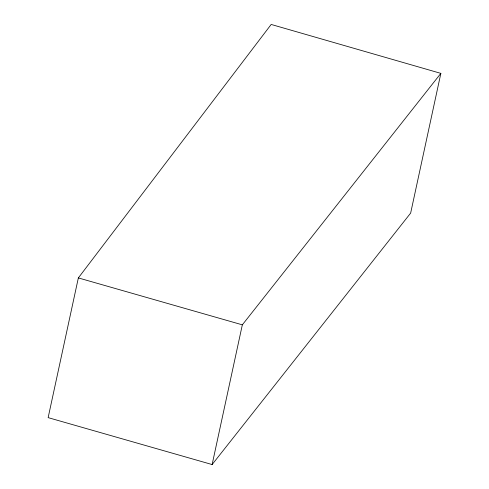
<?xml version="1.0" encoding="UTF-8"?>
<svg xmlns="http://www.w3.org/2000/svg" width="489" height="489" viewBox="0 0 489 489"><rect width="100%" height="100%" fill="white"/><g stroke="black" fill="none" stroke-linecap="round" stroke-linejoin="round"><path stroke-width="0.73" d="M78.35 277.917L48.142 417.63L212.122 464.55L410.65 213.088L440.858 73.374L271.175 24.45L78.35 277.917L242.33 324.837L440.858 73.374M212.122 464.55L242.33 324.837"/></g></svg>
